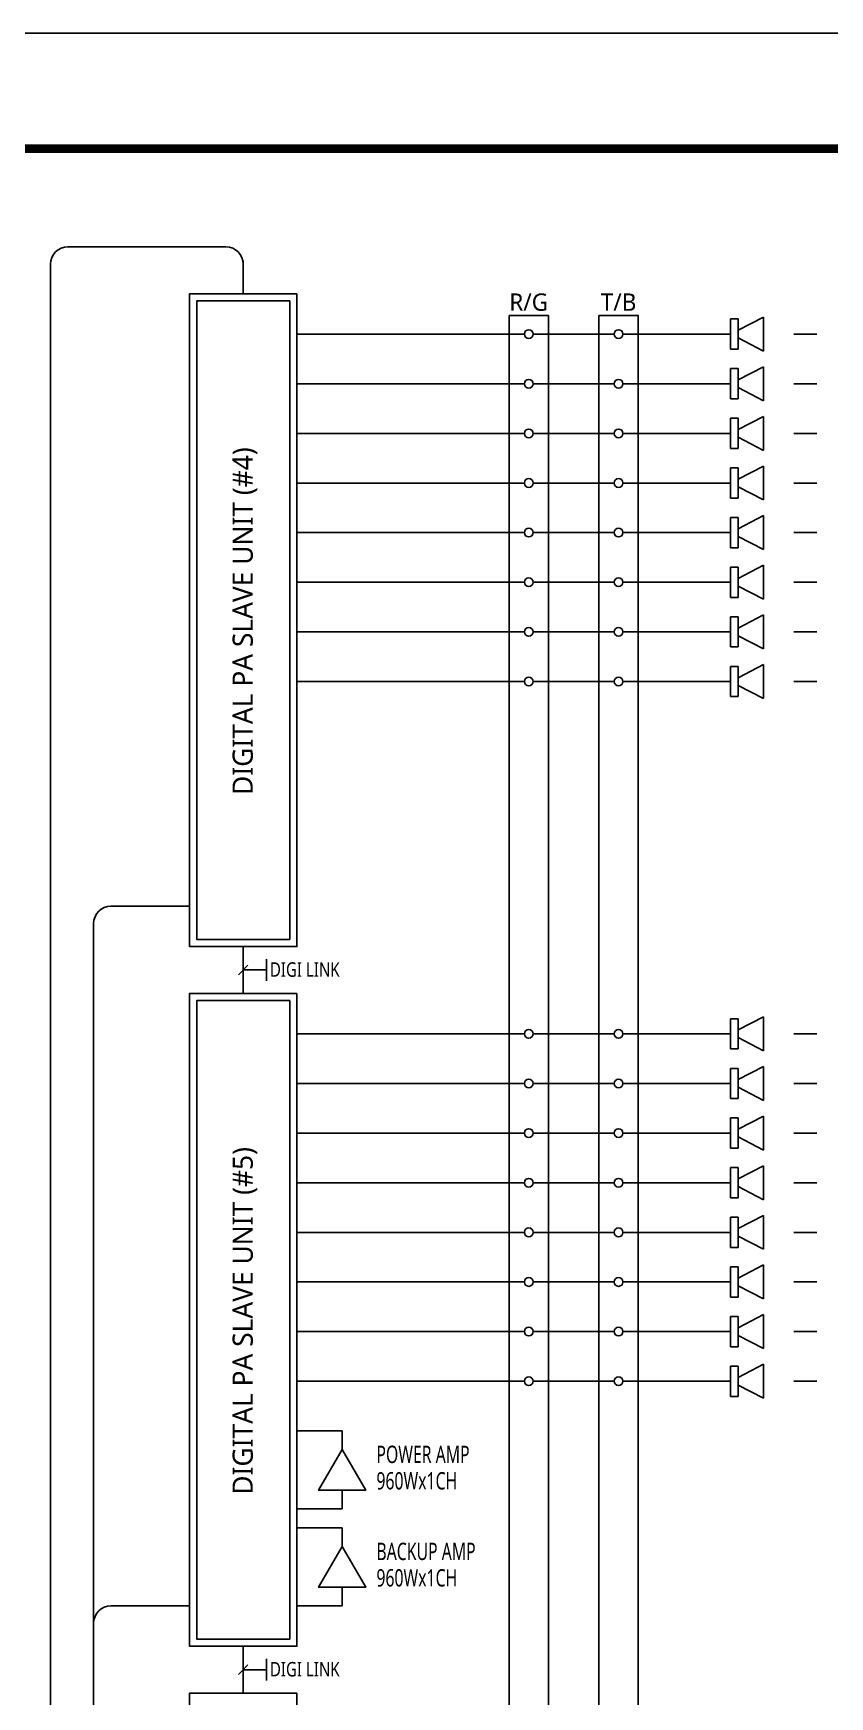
# Model space of a CAD drawing. Header units: millimetres. Extents: x 8410 to 16820, y 0 to 5940.
# Drawn here: x 13293 to 14673, y 3058 to 5940 of the extents above; entities that cross this region are included whole.
import ezdxf
from ezdxf.enums import TextEntityAlignment as Align

# ---------------------------------------------------------------- set-up
doc = ezdxf.new("R2010")
doc.units = ezdxf.units.MM
doc.header["$LTSCALE"] = 500
for name, color, linetype in [('001dmp-FORM', 9, 'Continuous'), ('1', 1, 'Continuous'), ('2', 2, 'Continuous'), ('4', 4, 'Continuous'), ('5', 5, 'Continuous'), ('6', 6, 'Continuous'), ('7', 7, 'Continuous')]:
    doc.layers.add(name, color=color, linetype=linetype)
doc.styles.add('sukwoo', font='malgun.ttf')

# ---------------------------------------------------------------- blocks, each defined once
blk = doc.blocks.new('FORM_ELEC_SUKWOO$0$')
at = {"layer": '001dmp-FORM', "color": 30}
blk.add_lwpolyline([(161727, 114228), (0, 114228), (0, 0), (161727, 0)], close=True, dxfattribs=at)
at = {"layer": '001dmp-FORM', "const_width": 288}
blk.add_lwpolyline([(5769, 3846), (5769, 110382), (157881, 110382), (157881, 3846)], close=True, dxfattribs=at)
blk = doc.blocks.new('FORM_ELEC_SUKWOO')
at = {"layer": '001dmp-FORM'}
blk.add_blockref('FORM_ELEC_SUKWOO$0$', (12, -1), dxfattribs=at)
blk = doc.blocks.new('A$C3F114D02')
for p, q in [((31.6, 32.8), (7.2, 20.1)), ((31.6, 0), (31.6, 32.8)), ((7.2, 31), (0, 31)), ((0, 31), (0, 1.8)), ((7.2, 1.8), (7.2, 31)), ((0, 1.8), (7.2, 1.8)), ((7.2, 12.7), (31.6, 0))]:
    blk.add_line(p, q)

msp = doc.modelspace()

# ---------------------------------------------------------------- linework, layer by layer
for p, q in [((13656.8, 5488.9), (13656.8, 5545.8)), ((13656.8, 4357.8), (13656.8, 4276.7)), ((13828.1, 3518.9), (13749.8, 3518.9)), ((13828.1, 3486.7), (13828.1, 3518.9)), ((13828.1, 3416), (13828.1, 3383.8)), ((13828.1, 3383.8), (13749.8, 3383.8)), ((13828.1, 3350.8), (13749.8, 3350.8)), ((13828.1, 3318.6), (13828.1, 3350.8)), ((13828.1, 3247.9), (13828.1, 3215.7)), ((13828.1, 3215.7), (13749.8, 3215.7)), ((13656.8, 3145.7), (13656.8, 3064.6))]:
    msp.add_line(p, q)
at = {"color": 7}
for p, q in [((14610.9, 5418.9), (14650.3, 5418.9)), ((14610.9, 5332.9), (14650.3, 5332.9)), ((14610.9, 5246.9), (14650.3, 5246.9)), ((14610.9, 5160.9), (14650.3, 5160.9)), ((14610.9, 5075), (14650.3, 5075)), ((14610.9, 4989), (14650.3, 4989)), ((14610.9, 4903), (14650.3, 4903)), ((14610.9, 4817), (14650.3, 4817)), ((14610.9, 4206.7), (14650.3, 4206.7)), ((14610.9, 4120.7), (14650.3, 4120.7)), ((14610.9, 4034.8), (14650.3, 4034.8)), ((14610.9, 3948.8), (14650.3, 3948.8)), ((14610.9, 3862.8), (14650.3, 3862.8)), ((14610.9, 3776.8), (14650.3, 3776.8)), ((14610.9, 3690.8), (14650.3, 3690.8)), ((14610.9, 3604.9), (14650.3, 3604.9))]:
    msp.add_line(p, q, dxfattribs=at)
at = {"layer": '1'}
for points in [[(13749.8, 5488.9), (13563.7, 5488.9), (13563.7, 4357.8), (13749.8, 4357.8)], [(13737.3, 5476.4), (13576.2, 5476.4), (13576.2, 4370.3), (13737.3, 4370.3)], [(13749.8, 4276.7), (13563.7, 4276.7), (13563.7, 3145.7), (13749.8, 3145.7)], [(13737.3, 4264.2), (13576.2, 4264.2), (13576.2, 3158.2), (13737.3, 3158.2)], [(13749.8, 3064.6), (13563.7, 3064.6), (13563.7, 1933.5), (13749.8, 1933.5)]]:
    msp.add_lwpolyline(points, close=True, dxfattribs=at)
at = {"layer": '4'}
for p, q in [((13427.6, 4427.8), (13563.7, 4427.8)), ((13397.6, 4397.8), (13397.6, 595.7)), ((13427.6, 3215.7), (13563.7, 3215.7))]:
    msp.add_line(p, q, dxfattribs=at)
for centre in [(13427.6, 4397.8), (13427.6, 3185.7)]:
    msp.add_arc(centre, 30, 90, 180, dxfattribs=at)
at = {"layer": '6'}
for p, q in [((13665, 4325.5), (13648.6, 4309.1)), ((13696.8, 4336.2), (13696.8, 4298.4)), ((13696.8, 4317.3), (13656.8, 4317.3)), ((13665, 3113.3), (13648.6, 3096.9)), ((13696.8, 3124), (13696.8, 3086.2)), ((13696.8, 3105.1), (13656.8, 3105.1))]:
    msp.add_line(p, q, dxfattribs=at)
for points in [[(14117.5, 5451.1), (14185.4, 5451.1), (14185.4, 721.4), (14117.5, 721.4)], [(14273.1, 5451.1), (14341.1, 5451.1), (14341.1, 721.4), (14273.1, 721.4)], [(13828.1, 3486.7), (13787.3, 3416), (13868.9, 3416)], [(13828.1, 3318.6), (13787.3, 3247.9), (13868.9, 3247.9)]]:
    msp.add_lwpolyline(points, close=True, dxfattribs=at)
for centre in [(14151.4, 5418.9), (14307.1, 5418.9), (14151.4, 5332.9), (14307.1, 5332.9), (14151.4, 5246.9), (14307.1, 5246.9), (14151.4, 5160.9), (14307.1, 5160.9), (14151.4, 5075), (14307.1, 5075), (14151.4, 4989), (14307.1, 4989), (14151.4, 4903), (14307.1, 4903), (14151.4, 4817), (14307.1, 4817), (14151.4, 4206.7), (14307.1, 4206.7), (14151.4, 4120.7), (14307.1, 4120.7), (14151.4, 4034.8), (14307.1, 4034.8), (14151.4, 3948.8), (14307.1, 3948.8), (14151.4, 3862.8), (14307.1, 3862.8), (14151.4, 3776.8), (14307.1, 3776.8), (14151.4, 3690.8), (14307.1, 3690.8), (14151.4, 3604.9), (14307.1, 3604.9)]:
    msp.add_circle(centre, 7.54, dxfattribs=at)
at = {"layer": '7'}
for p, q in [((13626.8, 5570), (13353, 5570)), ((13323, 670.2), (13323, 5540)), ((14143.9, 5418.9), (13749.8, 5418.9)), ((14299.6, 5418.9), (14159, 5418.9)), ((14501.2, 5418.9), (14314.6, 5418.9)), ((14143.9, 5332.9), (13749.8, 5332.9)), ((14299.6, 5332.9), (14159, 5332.9)), ((14501.2, 5332.9), (14314.6, 5332.9)), ((14143.9, 5246.9), (13749.8, 5246.9)), ((14299.6, 5246.9), (14159, 5246.9)), ((14501.2, 5246.9), (14314.6, 5246.9)), ((14143.9, 5160.9), (13749.8, 5160.9)), ((14299.6, 5160.9), (14159, 5160.9)), ((14501.2, 5160.9), (14314.6, 5160.9)), ((14143.9, 5075), (13749.8, 5075)), ((14299.6, 5075), (14159, 5075)), ((14501.2, 5075), (14314.6, 5075)), ((14143.9, 4989), (13749.8, 4989)), ((14299.6, 4989), (14159, 4989)), ((14501.2, 4989), (14314.6, 4989)), ((14143.9, 4903), (13749.8, 4903)), ((14299.6, 4903), (14159, 4903)), ((14501.2, 4903), (14314.6, 4903)), ((14143.9, 4817), (13749.8, 4817)), ((14299.6, 4817), (14159, 4817)), ((14501.2, 4817), (14314.6, 4817)), ((14143.9, 4206.7), (13749.8, 4206.7)), ((14299.6, 4206.7), (14159, 4206.7)), ((14501.2, 4206.7), (14314.6, 4206.7)), ((14143.9, 4120.7), (13749.8, 4120.7)), ((14299.6, 4120.7), (14159, 4120.7)), ((14501.2, 4120.7), (14314.6, 4120.7)), ((14143.9, 4034.8), (13749.8, 4034.8)), ((14299.6, 4034.8), (14159, 4034.8)), ((14501.2, 4034.8), (14314.6, 4034.8)), ((14143.9, 3948.8), (13749.8, 3948.8)), ((14299.6, 3948.8), (14159, 3948.8)), ((14501.2, 3948.8), (14314.6, 3948.8)), ((14143.9, 3862.8), (13749.8, 3862.8)), ((14299.6, 3862.8), (14159, 3862.8)), ((14501.2, 3862.8), (14314.6, 3862.8)), ((14143.9, 3776.8), (13749.8, 3776.8)), ((14299.6, 3776.8), (14159, 3776.8)), ((14501.2, 3776.8), (14314.6, 3776.8)), ((14143.9, 3690.8), (13749.8, 3690.8)), ((14299.6, 3690.8), (14159, 3690.8)), ((14501.2, 3690.8), (14314.6, 3690.8)), ((14143.9, 3604.9), (13749.8, 3604.9)), ((14299.6, 3604.9), (14159, 3604.9)), ((14501.2, 3604.9), (14314.6, 3604.9))]:
    msp.add_line(p, q, dxfattribs=at)
for centre, start, end in [((13353, 5540), 90, 180), ((13626.8, 5540), 0, 90)]:
    msp.add_arc(centre, 30, start, end, dxfattribs=at)

# ---------------------------------------------------------------- block references
at = {"color": 4, "xscale": 0.0520010724504119, "yscale": 0.0520010724504119, "zscale": 0.0520010724504119}
msp.add_blockref('FORM_ELEC_SUKWOO', (8409.4, 0.1), dxfattribs=at)
at = {"xscale": 1.793845045322087, "yscale": 1.793845045322087, "zscale": 1.793845045322087}
for p in [(14501.2, 5389.5), (14501.2, 5303.5), (14501.2, 5217.5), (14501.2, 5131.5), (14501.2, 5045.5), (14501.2, 4959.6), (14501.2, 4873.6), (14501.2, 4787.6), (14501.2, 4177.3), (14501.2, 4091.3), (14501.2, 4005.3), (14501.2, 3919.4), (14501.2, 3833.4), (14501.2, 3747.4), (14501.2, 3661.4), (14501.2, 3575.4)]:
    msp.add_blockref('A$C3F114D02', p, dxfattribs=at)

# ---------------------------------------------------------------- texts
at = {"layer": '2', "style": 'sukwoo', "width": 0.7}
for s, p in [('POWER AMP', (13887.5, 3463.2)), ('960Wx1CH', (13887.5, 3417.4)), ('BACKUP AMP', (13887.5, 3295.1)), ('960Wx1CH', (13887.5, 3249.3))]:
    msp.add_text(s, height=30, dxfattribs=at).set_placement(p)
at = {"layer": '5', "style": 'sukwoo'}
for s, p in [('DIGITAL PA SLAVE UNIT (#4)', (13673.3, 4620.5)), ('DIGITAL PA SLAVE UNIT (#5)', (13673.3, 3408.3))]:
    msp.add_text(s, height=35, rotation=90, dxfattribs=at).set_placement(p)
at = {"layer": '6', "style": 'sukwoo'}
for s, p in [('R/G', (14151.4, 5459.3)), ('T/B', (14307.1, 5459.3))]:
    msp.add_text(s, height=30, dxfattribs=at).set_placement(p, align=Align.CENTER)
at = {"layer": '6', "style": 'sukwoo', "width": 0.8}
for p in [(13703, 4305.6), (13703, 3093.5)]:
    msp.add_text('DIGI LINK', height=25, dxfattribs=at).set_placement(p)

doc.saveas('drawing.dxf')
